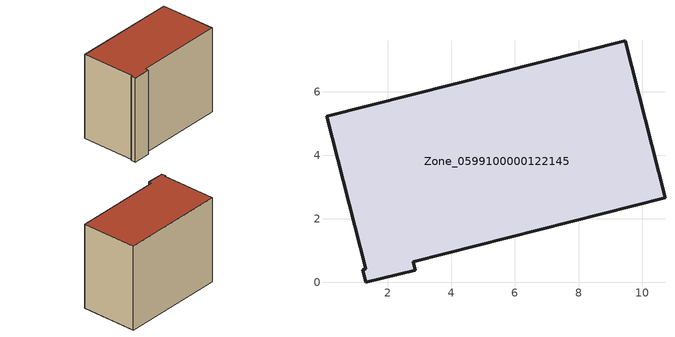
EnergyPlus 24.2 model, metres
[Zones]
Zone_0599100000122145
 floor ground (C_G): 0.07,5.23 9.47,7.61 10.72,2.66 2.8,0.65 2.86,0.39 1.31,0 1.21,0.4 1.31,0.43 z0
 wall outside (C_F): 1.21,0.4 1.31,0 2.86,0.39 2.8,0.65 10.72,2.66 9.47,7.61 0.07,5.23 1.31,0.43 1.21,0.4 z0:7.93
 roof outside (C_R): 0.07,5.23 1.31,0.43 1.21,0.4 1.31,0 2.86,0.39 2.8,0.65 10.72,2.66 9.47,7.61 z7.93
[BUILDING]
Pand.0599100000122145: North Axis=0; Terrain=City; Loads Convergence Tolerance Value=0.04; Temperature Convergence Tolerance Value=0.4; Solar Distribution=FullExterior; Maximum Number of Warmup Days=25; Minimum Number of Warmup Days=1
[Site:Location]
Rotterdam.The.Hague.AP_ZH_NLD Design_Conditions: Latitude=51.96; Longitude=4.45; Time Zone=1; Elevation=-4.5
[SITE:GROUNDTEMPERATURE:BUILDINGSURFACE]
18, 18, 18, 18, 18, 18, 18, 18, 18, 18, 18, 18
[MATERIAL] Thermal Absorptance=0.9; Solar Absorptance=0.7; Visible Absorptance=0.7
Name | Roughness | Thickness | Conductivity | Density | Specific Heat
G.TI.1975-1991 | MediumSmooth | 0.15 | 0.288461 | 540 | 1210
F.TI.1975-1991 | Rough | 0.3 | 0.230769 | 1920 | 840
R.TI.1975-1991 | MediumRough | 0.2 | 0.153846 | 1500 | 1000
[CONSTRUCTION]
C_G: G.TI.1975-1991
C_F: F.TI.1975-1991
C_R: R.TI.1975-1991
[ZONE]
Zone_0599100000122145: Type=1; Multiplier=1; Ceiling Height=Autocalculate; Volume=Autocalculate; Floor Area=autocalculate; Part of Total Floor Area=Yes
[ZONEINFILTRATION:DESIGNFLOWRATE]
Infil_Zone_0599100000122145: Zone or ZoneList or Space or SpaceList=Zone_0599100000122145; Schedule=AlwaysOn; Design Flow Rate Calculation Method=Flow/Area; Flow Rate per Floor Area=0.003; Constant Term Coefficient=1; Temperature Term Coefficient=0; Velocity Term Coefficient=0; Velocity Squared Term Coefficient=0
[HVACTEMPLATE:ZONE:IDEALLOADSAIRSYSTEM]
Zone_0599100000122145: Maximum Heating Supply Air Temperature=50; Minimum Cooling Supply Air Temperature=13; Maximum Heating Supply Air Humidity Ratio=0.0156; Minimum Cooling Supply Air Humidity Ratio=0.0077; Heating Limit=NoLimit; Cooling Limit=NoLimit; Dehumidification Control Type=ConstantSensibleHeatRatio; Cooling Sensible Heat Ratio=0.7; Dehumidification Setpoint=60; Humidification Control Type=None; Humidification Setpoint=30; Outdoor Air Method=None; Outdoor Air Flow Rate per Person=0.00944; Outdoor Air Flow Rate per Zone Floor Area=0; Outdoor Air Flow Rate per Zone=0; Demand Controlled Ventilation Type=None; Outdoor Air Economizer Type=NoEconomizer; Heat Recovery Type=None; Sensible Heat Recovery Effectiveness=0.7; Latent Heat Recovery Effectiveness=0.65
[ZONECONTROL:THERMOSTAT]
ThermostatControl_Zone_0599100000122145: Zone or ZoneList=Zone_0599100000122145; Control Type Schedule=DualSetpointControlType; Control 1=Thermostat_Zone_0599100000122145; Temperature Difference Between Cutout And Setpoint=0
[THERMOSTATSETPOINT:DUALSETPOINT]
Thermostat_Zone_0599100000122145: Heating Setpoint Temperature Schedule=HeatingSetpoint_Zone_0599100000122145; Cooling Setpoint Temperature Schedule=CoolingSetpoint_Zone_0599100000122145
[SCHEDULE:COMPACT]
HeatingSetpoint_Zone_0599100000122145: Through: 12/31, For: AllDays, Until: 24:00, 21
CoolingSetpoint_Zone_0599100000122145: Through: 12/31, For: AllDays, Until: 24:00, 24
DualSetpointControlType: Through: 12/31, For: AllDays, Until: 24:00, 4
AlwaysOn: Through: 12/31, For: AllDays, Until: 24:00, 1
